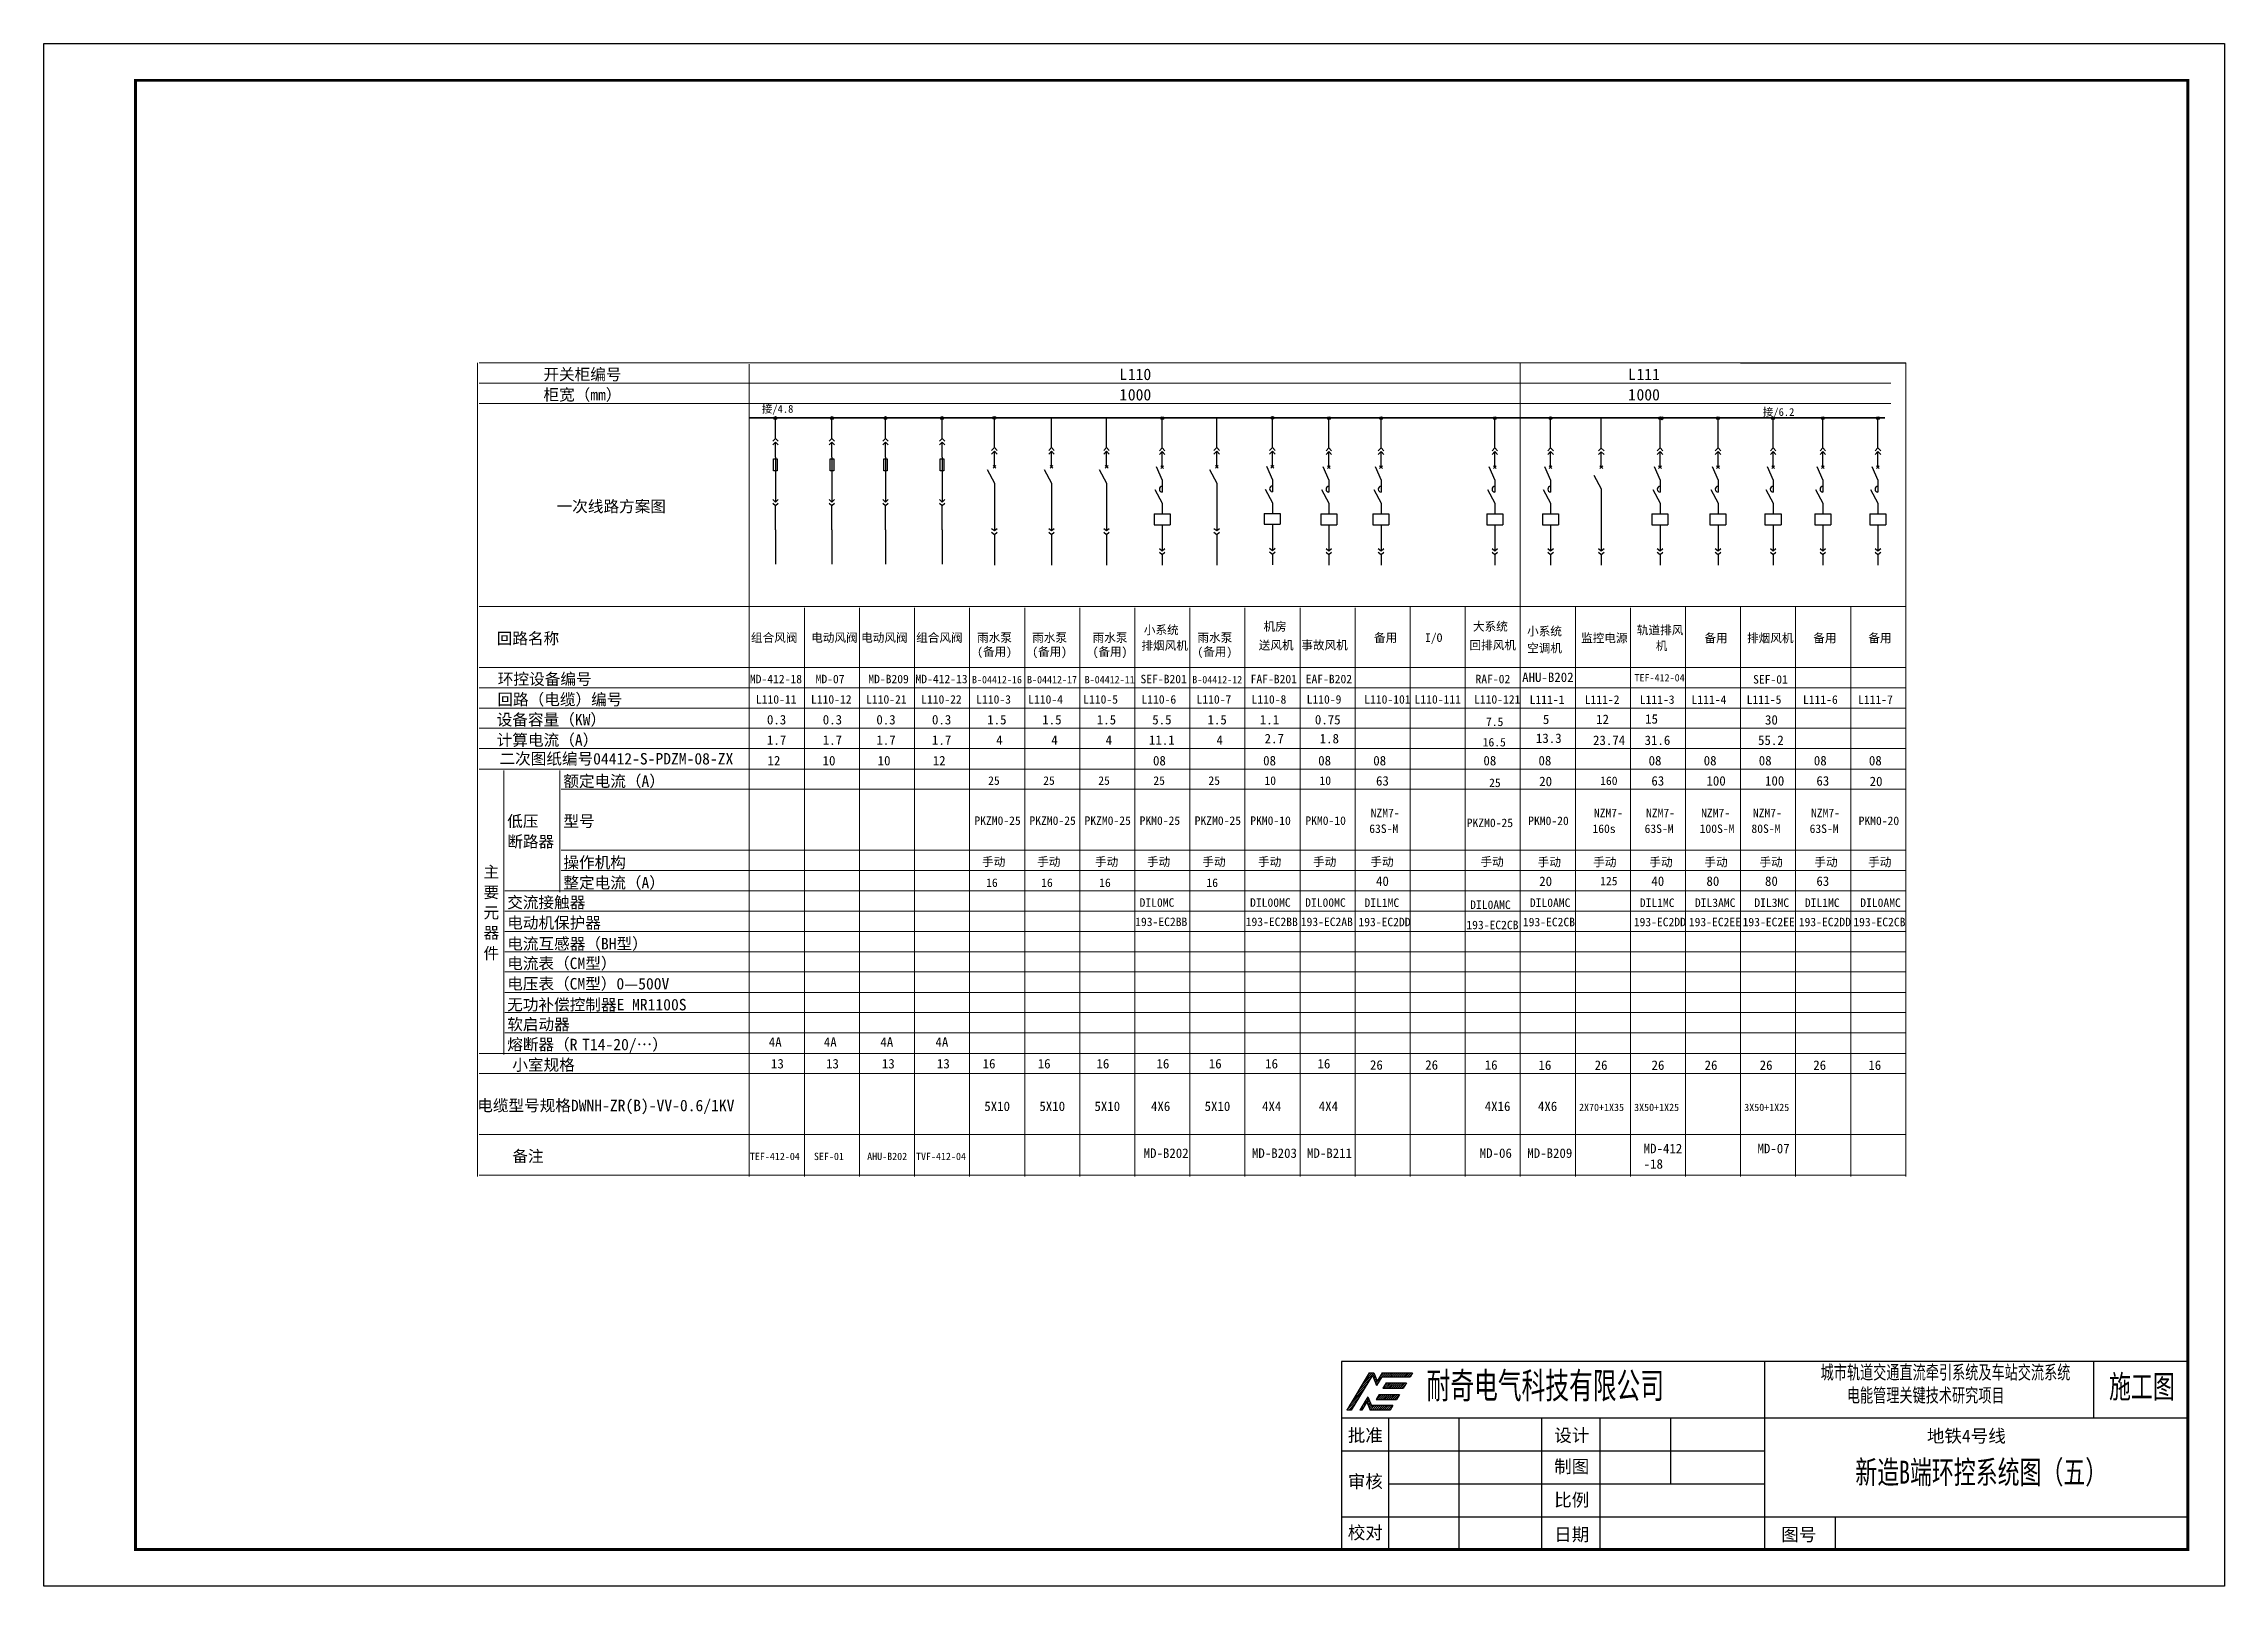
# Model space of a CAD drawing. Extents: x 816817 to 1082354, y -245723 to -224121.
# Drawn here: x 1070474 to 1082354, y -245723 to -237323 of the extents above; entities outside this region: 3.
import ezdxf
from ezdxf.enums import TextEntityAlignment as Align

# ---------------------------------------------------------------- set-up
doc = ezdxf.new("R2010")
doc.units = 0
doc.header["$LTSCALE"] = 100
doc.header["$MEASUREMENT"] = 0
doc.linetypes.add('AUSGEZOGEN', pattern=[0])
doc.linetypes.add('CONTINOUS', pattern=[2.5, 1.25, 0.25, 0.25, 0.25, 0.25, 0.25])
doc.layers.get('0').update_dxf_attribs({"color": 252, "linetype": 'CONTINUOUS'})
for name, color, linetype in [('SINGLELINE', 7, 'CONTINUOUS'), ('图框', 4, 'CONTINUOUS'), ('文字', 7, 'CONTINUOUS'), ('标注 @ 100', 7, 'CONTINUOUS')]:
    doc.layers.add(name, color=color, linetype=linetype)
doc.styles.add('CZ', font='romans.shx', dxfattribs={"width": 0.7, "bigfont": 'hztxt.shx'})
doc.styles.add('HT', font='simhei.ttf')
doc.styles.get("Standard").update_dxf_attribs({"font": 'COMPLEX', "width": 0.666667, "bigfont": 'DXT'})
doc.styles.add('WEN', font='', dxfattribs={"width": 0.7})
doc.styles.add('WMF-宋体1', font='')
doc.styles.get('WEN').set_extended_font_data('SimSun')
doc.styles.get('WMF-宋体1').set_extended_font_data('SimSun')
pattern_1 = [(45, (965297.757, -248823.082), (-26.60573, 26.60573), [])]

# ---------------------------------------------------------------- blocks, each defined once
blk = doc.blocks.new('图框')
at = {"layer": '图框'}
h = blk.add_hatch(dxfattribs=at)
h.set_pattern_fill('ANSI31', color=5, scale=11.850767)
h.set_pattern_definition(pattern_1)
h.paths.add_polyline_path([(1013864, -235026), (1013937, -234905), (1013353, -234905), (1013257, -234665), (1013039, -235026), (1013091, -235026), (1013227, -234800), (1013318, -235026)], flags=17)
h.paths.add_polyline_path([(1012684, -235026), (1012807, -235026), (1013380, -234075), (1013493, -234358), (1013636, -234122), (1014409, -234122), (1014474, -234014), (1013649, -234014), (1013511, -234242), (1013420, -234014), (1013294, -234014)])
h = blk.add_hatch(dxfattribs=at)
h.set_pattern_fill('ANSI31', color=256, scale=11.850767)
h.set_pattern_definition(pattern_1)
h.paths.add_polyline_path([(1014312, -234282), (1013758, -234282), (1013666, -234434), (1014220, -234434)])
h.paths.add_polyline_path([(1014121, -234599), (1013567, -234599), (1013483, -234738), (1014037, -234738)])
h = blk.add_hatch(dxfattribs=at)
h.set_pattern_fill('ANSI31', color=3, scale=11.850767)
h.set_pattern_definition(pattern_1)
h.paths.add_polyline_path([(1013758, -234282), (1013666, -234434), (1014220, -234434), (1014312, -234282)])
h.paths.add_polyline_path([(1013567, -234599), (1013483, -234738), (1014037, -234738), (1014121, -234599)])
for p, q in [((1012536, -233704), (1012536, -238826)), ((1013294, -234014), (1012684, -235026)), ((1013294, -234014), (1013417, -234014)), ((1013420, -234014), (1013511, -234242)), ((1013649, -234014), (1013511, -234242)), ((1013649, -234014), (1014474, -234014)), ((1014474, -234014), (1014409, -234122)), ((1024062, -233704), (1024062, -238826)), ((1033026, -233704), (1033026, -235240)), ((1035587, -238826), (1035587, -233704)), ((1013380, -234075), (1012807, -235026)), ((1013380, -234075), (1013493, -234358)), ((1013567, -234599), (1013483, -234738)), ((1013636, -234122), (1013493, -234358)), ((1013567, -234599), (1014121, -234599)), ((1013636, -234122), (1014409, -234122)), ((1013758, -234282), (1013666, -234434)), ((1013666, -234434), (1014220, -234434)), ((1013758, -234282), (1014312, -234282)), ((1014121, -234599), (1014037, -234738)), ((1014312, -234282), (1014220, -234434)), ((1012807, -235026), (1012684, -235026)), ((1013257, -234665), (1013039, -235026)), ((1013091, -235026), (1013039, -235026)), ((1013227, -234800), (1013091, -235026)), ((1013227, -234800), (1013318, -235026)), ((1013257, -234665), (1013353, -234905)), ((1013864, -235026), (1013318, -235026)), ((1013937, -234905), (1013353, -234905)), ((1013483, -234738), (1014037, -234738)), ((1013937, -234905), (1013864, -235026)), ((1012536, -235240), (1024062, -235240)), ((1013817, -235240), (1013817, -238826)), ((1015737, -235240), (1015737, -238826)), ((1017985, -235240), (1017985, -237033)), ((1019579, -235240), (1019579, -238826)), ((1021500, -235240), (1021500, -237033)), ((1024062, -235240), (1035587, -235240)), ((1012536, -236137), (1024062, -236137)), ((1013817, -237033), (1024062, -237033)), ((1024062, -237033), (1024062, -237033)), ((1012536, -237930), (1024062, -237930)), ((1024062, -237930), (1035587, -237930)), ((1025982, -237930), (1025982, -238826)), ((1012536, -238826), (1035587, -238826))]:
    blk.add_line(p, q, dxfattribs=at)
at = {"layer": '图框', "lineweight": 30}
for p, q in [((1035587, -233704), (1012536, -233704)), ((1012536, -233704), (1012536, -238826))]:
    blk.add_line(p, q, dxfattribs=at)
at = {"layer": '图框', "linetype": 'CONTINOUS'}
for p, q in [((1017985, -237033), (1017985, -238826)), ((1021500, -238826), (1021500, -238826))]:
    blk.add_line(p, q, dxfattribs=at)
at = {"layer": '图框', "color": 0, "ltscale": 0.2, "style": 'HT'}
for s, p in [('批准', (1012711, -235889)), ('设计', (1018334, -235889)), ('地铁4号线', (1028485, -235907)), ('制图', (1018334, -236736)), ('审核', (1012711, -237145)), ('比例', (1018334, -237647)), ('校对', (1012711, -238539)), ('日期', (1018334, -238589)), ('图号', (1024520, -238589))]:
    blk.add_text(s, height=350, dxfattribs=at).set_placement(p)
at = {"layer": '图框', "color": 0, "insert": (1014858, -234002), "char_height": 711.05, "attachment_point": 1}
blk.add_mtext_dynamic_manual_height_columns('{\\fSimSun|b0|i0|c134|p2;耐奇电气科技有限公司}', width=8427.24, gutter_width=12.5, heights=[0], dxfattribs=at)
blk = doc.blocks.new('X2')
at = {"layer": 'SINGLELINE'}
for p, q in [((150.76, 253.71), (151.5, 254.45)), ((150.76, 252.72), (151.5, 253.46)), ((152.24, 253.71), (151.5, 254.45)), ((152.24, 252.72), (151.5, 253.46)), ((150.76, 237.79), (151.5, 237.15)), ((151.5, 237.15), (152.24, 237.79)), ((150.76, 236.8), (151.5, 236.16)), ((151.5, 236.16), (152.24, 236.8)), ((151.5, 229.61), (151.5, 236.3)), ((151.5, 229.61), (151.5, 220.26))]:
    blk.add_line(p, q, dxfattribs=at)
at = {"layer": 'SINGLELINE', "color": 7}
for points in [[(151.5, 254.45), (151.5, 260)], [(151.5, 250.1), (151.5, 253.46)], [(151.5, 249.4), (151.5, 253.46)], [(151.5, 249.4), (151.5, 237.15)]]:
    blk.add_lwpolyline(points, dxfattribs=at)
at = {"layer": 'SINGLELINE'}
blk.add_lwpolyline([(151.01, 248.92), (151.99, 248.92), (151.99, 245.63), (151.01, 245.63)], close=True, dxfattribs=at)
at = {"layer": 'SINGLELINE', "color": 7, "linetype": 'AUSGEZOGEN'}
for radius in [0.396, 0.198]:
    blk.add_circle((151.5, 260), radius, dxfattribs=at)
blk = doc.blocks.new('1231')
at = {"layer": 'SINGLELINE', "linetype": 'Continuous'}
for p, q in [((135.36, 251.06), (136.11, 251.81)), ((135.36, 250.06), (136.11, 250.81)), ((136.86, 251.06), (136.11, 251.81)), ((136.86, 250.06), (136.11, 250.81)), ((133.9, 233.84), (138.26, 233.84)), ((136.11, 236.74), (136.11, 233.84)), ((133.9, 230.93), (138.26, 230.93)), ((135.36, 224.47), (136.11, 223.82)), ((135.36, 223.47), (136.11, 222.82)), ((136.11, 223.82), (136.86, 224.47)), ((136.11, 222.82), (136.86, 223.47)), ((136.11, 222.82), (136.11, 222.78)), ((136.11, 222.82), (136.11, 219.92))]:
    blk.add_line(p, q, dxfattribs=at)
for points in [[(136.11, 251.81), (136.11, 259.92)], [(136.11, 246.71), (136.11, 250.81)], [(136.11, 247.42), (136.11, 250.81)], [(134.48, 246.79), (136.11, 243.04)], [(136.48, 246.94), (135.73, 246.19)], [(135.73, 246.94), (136.48, 246.19)], [(134.11, 240.49), (136.11, 236.74)], [(136.11, 243.04), (136.11, 239.8)], [(133.9, 233.84), (133.9, 230.93)], [(138.26, 233.84), (138.26, 230.93)], [(136.11, 230.93), (136.11, 223.82)]]:
    blk.add_lwpolyline(points, dxfattribs=at)
for radius in [0.4, 0.2]:
    blk.add_circle((136.11, 259.92), radius, dxfattribs=at)
blk.add_arc((136.11, 240.57), 0.768, 90, 270, dxfattribs=at)
blk.add_point((136.11, 259.92), dxfattribs=at)

msp = doc.modelspace()

# ---------------------------------------------------------------- linework, layer by layer
for p, q in [((1079718, -239061), (1080618, -239061)), ((1075638, -239538), (1075653, -239523)), ((1075638, -239558), (1075653, -239543)), ((1075668, -239538), (1075653, -239523)), ((1075668, -239558), (1075653, -239543)), ((1076249, -239538), (1076264, -239523)), ((1076249, -239558), (1076264, -239543)), ((1076279, -239538), (1076264, -239523)), ((1076279, -239558), (1076264, -239543)), ((1076849, -239538), (1076864, -239523)), ((1076849, -239558), (1076864, -239543)), ((1076879, -239538), (1076864, -239523)), ((1076879, -239558), (1076864, -239543)), ((1075653, -239717), (1075653, -239833)), ((1076264, -239717), (1076264, -239833)), ((1076864, -239717), (1076864, -239833)), ((1075638, -239963), (1075653, -239975)), ((1075653, -239975), (1075668, -239963)), ((1076249, -239963), (1076264, -239975)), ((1076264, -239975), (1076279, -239963)), ((1076849, -239963), (1076864, -239975)), ((1076864, -239975), (1076879, -239963)), ((1075638, -239983), (1075653, -239995)), ((1075653, -239995), (1075668, -239983)), ((1075653, -239995), (1075653, -240162)), ((1075653, -239995), (1075653, -239996)), ((1076249, -239983), (1076264, -239995)), ((1076264, -239995), (1076279, -239983)), ((1076264, -239995), (1076264, -240162)), ((1076264, -239995), (1076264, -239996)), ((1076849, -239983), (1076864, -239995)), ((1076864, -239995), (1076879, -239983)), ((1076864, -239995), (1076864, -240162)), ((1076864, -239995), (1076864, -239996))]:
    msp.add_line(p, q)
at = {"color": 1}
for p, q in [((1075949, -239538), (1075964, -239523)), ((1075949, -239558), (1075964, -239543)), ((1075979, -239538), (1075964, -239523)), ((1075979, -239558), (1075964, -239543)), ((1075964, -239717), (1075964, -239833)), ((1075949, -239963), (1075964, -239975)), ((1075964, -239975), (1075979, -239963)), ((1075949, -239983), (1075964, -239995)), ((1075964, -239995), (1075979, -239983)), ((1075964, -239995), (1075964, -240162)), ((1075964, -239995), (1075964, -239996))]:
    msp.add_line(p, q, dxfattribs=at)
at = {"color": 7, "lineweight": 0}
for points in [[(1072838, -239061), (1072838, -243491)], [(1072846, -239061), (1079718, -239061)], [(1074318, -239068), (1074318, -243491)], [(1080618, -239061), (1080618, -243491)], [(1072846, -239172), (1080536, -239172)], [(1072846, -239282), (1080536, -239282)], [(1072846, -240388), (1080618, -240388)], [(1074618, -240395), (1074618, -243491)], [(1074918, -240395), (1074918, -243491)], [(1075218, -240395), (1075218, -243491)], [(1075518, -240395), (1075518, -243491)], [(1075818, -240395), (1075818, -243491)], [(1076118, -240395), (1076118, -243491)], [(1076418, -240395), (1076418, -243491)], [(1076718, -240395), (1076718, -243491)], [(1077018, -240395), (1077018, -243491)], [(1077318, -240395), (1077318, -243491)], [(1077618, -240395), (1077618, -243491)], [(1078818, -240388), (1078818, -243491)], [(1079118, -240395), (1079118, -243491)], [(1079418, -240388), (1079418, -243491)], [(1079718, -240388), (1079718, -243491)], [(1080018, -240388), (1080018, -243491)], [(1080318, -240388), (1080318, -243491)], [(1072846, -240720), (1080618, -240720)], [(1072846, -240830), (1080618, -240830)], [(1072846, -240941), (1080618, -240941)], [(1072846, -241051), (1080618, -241051)], [(1072846, -241162), (1080618, -241162)], [(1072846, -241273), (1080618, -241273)], [(1072980, -241280), (1072980, -242828)], [(1073286, -241280), (1073286, -241943)], [(1073293, -241383), (1080618, -241383)], [(1073293, -241715), (1080618, -241715)], [(1073293, -241825), (1080618, -241825)], [(1072987, -241936), (1080618, -241936)], [(1072987, -242047), (1080618, -242047)], [(1072987, -242157), (1080618, -242157)], [(1072987, -242268), (1080618, -242268)], [(1072987, -242378), (1080618, -242378)], [(1072987, -242489), (1080618, -242489)], [(1072987, -242599), (1080618, -242599)], [(1072846, -242821), (1080618, -242821)], [(1072987, -242710), (1080618, -242710)], [(1072846, -242931), (1080618, -242931)], [(1072846, -243263), (1080618, -243263)], [(1072846, -243484), (1080618, -243484)]]:
    msp.add_lwpolyline(points, dxfattribs=at)
at = {"color": 1, "lineweight": 0}
for points in [[(1074318, -239068), (1074318, -243491)], [(1078518, -239061), (1078518, -243491)]]:
    msp.add_lwpolyline(points, dxfattribs=at)
for points in [[(1075653, -239523), (1075653, -239361)], [(1076264, -239523), (1076264, -239361)], [(1076864, -239523), (1076864, -239361)], [(1075653, -239611), (1075653, -239543)], [(1075653, -239625), (1075653, -239543)], [(1076264, -239611), (1076264, -239543)], [(1076264, -239625), (1076264, -239543)], [(1076864, -239625), (1076864, -239543)], [(1076864, -239611), (1076864, -239543)], [(1075613, -239642), (1075653, -239717)], [(1075646, -239620), (1075661, -239635)], [(1075661, -239620), (1075646, -239635)], [(1076224, -239642), (1076264, -239717)], [(1076272, -239620), (1076257, -239635)], [(1076257, -239620), (1076272, -239635)], [(1076824, -239642), (1076864, -239717)], [(1076857, -239620), (1076872, -239635)], [(1076872, -239620), (1076857, -239635)], [(1075653, -239833), (1075653, -239975)], [(1076264, -239833), (1076264, -239975)], [(1076864, -239833), (1076864, -239975)]]:
    msp.add_lwpolyline(points)
at = {"color": 1}
for points in [[(1075964, -239523), (1075964, -239361)], [(1075964, -239611), (1075964, -239543)], [(1075964, -239625), (1075964, -239543)], [(1075924, -239642), (1075964, -239717)], [(1075972, -239620), (1075957, -239635)], [(1075957, -239620), (1075972, -239635)], [(1075964, -239833), (1075964, -239975)]]:
    msp.add_lwpolyline(points, dxfattribs=at)
at = {"lineweight": 0}
for points in [[(1077918, -240388), (1077918, -243491)], [(1078218, -240388), (1078218, -243491)]]:
    msp.add_lwpolyline(points, dxfattribs=at)
for radius in [8, 4]:
    msp.add_circle((1075653, -239361), radius)
msp.add_point((1075653, -239361))
at = {"layer": 'SINGLELINE', "linetype": 'Continuous'}
for p, q in [((1078944, -239540), (1078959, -239525)), ((1078944, -239560), (1078959, -239545)), ((1078974, -239540), (1078959, -239525)), ((1078974, -239560), (1078959, -239545)), ((1078959, -239747), (1078959, -239942)), ((1078944, -240072), (1078959, -240085)), ((1078944, -240092), (1078959, -240105)), ((1078959, -240085), (1078974, -240072)), ((1078959, -240105), (1078974, -240092)), ((1078959, -240105), (1078959, -240163)), ((1078959, -240105), (1078959, -240106))]:
    msp.add_line(p, q, dxfattribs=at)
at = {"layer": 'SINGLELINE', "const_width": 10}
for points in [[(1074320, -239361), (1074470, -239361)], [(1074470, -239361), (1074620, -239361)], [(1074620, -239361), (1074770, -239361)], [(1074770, -239361), (1074920, -239361)], [(1074920, -239361), (1075070, -239361)], [(1075070, -239361), (1075220, -239361)], [(1075220, -239361), (1075370, -239361)], [(1075370, -239361), (1075520, -239361)], [(1075520, -239361), (1075670, -239361)], [(1075670, -239361), (1075820, -239361)], [(1075820, -239361), (1075970, -239361)], [(1075970, -239361), (1076120, -239361)], [(1076120, -239361), (1076270, -239361)], [(1076270, -239361), (1076420, -239361)], [(1076420, -239361), (1076570, -239361)], [(1076570, -239361), (1076720, -239361)], [(1076720, -239361), (1076870, -239361)], [(1076870, -239361), (1077020, -239361)], [(1077020, -239361), (1077170, -239361)], [(1077170, -239361), (1077320, -239361)], [(1077320, -239361), (1077470, -239361)], [(1077470, -239361), (1077620, -239361)], [(1077620, -239361), (1077770, -239361)], [(1077770, -239361), (1077920, -239361)], [(1077920, -239361), (1078070, -239361)], [(1078070, -239361), (1078220, -239361)], [(1078220, -239361), (1078370, -239361)], [(1078370, -239361), (1078520, -239361)], [(1078520, -239361), (1078670, -239361)], [(1078670, -239361), (1078820, -239361)], [(1078820, -239361), (1078970, -239361)], [(1078970, -239361), (1079120, -239361)], [(1079120, -239361), (1079270, -239361)], [(1079270, -239361), (1080504, -239361)]]:
    msp.add_lwpolyline(points, dxfattribs=at)
at = {"layer": 'SINGLELINE', "linetype": 'Continuous'}
for points in [[(1078959, -239525), (1078959, -239363)], [(1078959, -239613), (1078959, -239545)], [(1078959, -239627), (1078959, -239545)], [(1078919, -239672), (1078959, -239747)], [(1078967, -239622), (1078952, -239637)], [(1078952, -239622), (1078967, -239637)], [(1078959, -239942), (1078959, -240085)]]:
    msp.add_lwpolyline(points, dxfattribs=at)
for radius in [8, 4]:
    msp.add_circle((1079289, -239363), radius, dxfattribs=at)
msp.add_point((1079289, -239363), dxfattribs=at)
at = {"layer": '图框'}
msp.add_lwpolyline([(1070474, -237323), (1082354, -237323), (1082354, -245723), (1070474, -245723)], close=True, dxfattribs=at)
at = {"layer": '图框', "const_width": 16}
msp.add_lwpolyline([(1070974, -237523), (1082154, -237523), (1082154, -245523), (1070974, -245523)], close=True, dxfattribs=at)

# ---------------------------------------------------------------- block references
at = {"xscale": 20, "yscale": 20, "zscale": 20}
for p in [(1073845, -244561), (1074445, -244559), (1074753, -244561), (1075037, -244561), (1075657, -244561), (1075961, -244561), (1076557, -244561), (1076873, -244561), (1077173, -244561), (1077444, -244561), (1077744, -244561)]:
    msp.add_blockref('1231', p, dxfattribs=at)
at = {"layer": 'SINGLELINE', "xscale": 20, "yscale": 20, "zscale": 20}
for p in [(1071430, -244562), (1071738, -244562), (1072030, -244562), (1072338, -244562)]:
    msp.add_blockref('X2', p, dxfattribs=at)
at = {"layer": '图框', "color": 0, "linetype": 'CONTINOUS', "xscale": 0.1999999999534339, "yscale": 0.1999999999970896, "zscale": 0.2}
msp.add_blockref('图框', (875036, -197758), dxfattribs=at)

# ---------------------------------------------------------------- texts
at = {"style": 'CZ', "width": 0.7}
for s, p in [('结构', (817259, -224664)), ('统', (817963, -225734)), ('结构', (817259, -233164))]:
    msp.add_text(s, height=400, rotation=90, dxfattribs=at).set_placement(p)
at = {"color": 7, "lineweight": 0, "style": 'WMF-宋体1'}
for s, height, p in [('        开关柜编号', 62.36, (1072857, -239155)), ('L', 62.4, (1076334, -239155)), ('110', 62.4, (1076380, -239155)), ('L', 62.4, (1079105, -239155)), ('111', 62.4, (1079151, -239155)), ('        柜宽（mm）', 62.36, (1072857, -239266)), ('1', 62.4, (1076334, -239266)), ('000', 62.4, (1076380, -239266)), ('1', 62.4, (1079105, -239266)), ('000', 62.4, (1079151, -239266)), ('接/4.8', 42.1, (1074386, -239333)), ('接/6.2', 42.1, (1079839, -239350)), ('一次线路方案图', 62.4, (1073268, -239874)), ('  回路名称', 62.4, (1072857, -240593)), ('组合风阀', 46.4, (1074327, -240581)), ('电动风阀', 46.4, (1074655, -240581)), ('电动风阀', 46.4, (1074927, -240581)), ('组合风阀', 46.4, (1075227, -240581)), ('雨水泵', 46.4, (1075559, -240581)), ('雨水泵', 46.4, (1075859, -240581)), ('雨水泵', 46.4, (1076188, -240581)), ('小系统', 46.4, (1076467, -240539)), ('雨水泵', 46.4, (1076759, -240581)), ('送风机', 46.4, (1077093, -240622)), ('机房', 46.4, (1077119, -240520)), ('事故风机', 46.4, (1077325, -240622)), ('备用', 46.4, (1077721, -240581)), ('I/O', 46.4, (1077999, -240581)), ('回排风机', 46.4, (1078241, -240622)), ('大系统', 46.4, (1078260, -240520)), ('监控电源', 46.4, (1078849, -240583)), ('轨道排风', 46.4, (1079153, -240540)), ('备用', 46.4, (1079521, -240583)), ('排烟风机', 46.4, (1079753, -240583)), ('备用', 46.4, (1080114, -240583)), ('备用', 46.4, (1080414, -240583)), ('(备用)', 46.4, (1075559, -240657)), ('(备用)', 46.4, (1075859, -240657)), ('(备用)', 46.4, (1076188, -240657)), ('排烟风机', 46.4, (1076454, -240624)), ('(备用)', 46.4, (1076759, -240657)), ('机', 46.4, (1079256, -240625)), ('环控设备编号', 62.4, (1072948, -240814)), ('MD-412-18', 46.4, (1074321, -240806)), ('MD-07', 46.4, (1074679, -240806)), ('MD-B209', 46.4, (1074966, -240806)), ('MD-412-13', 46.4, (1075223, -240806)), ('B-04412-16', 40, (1075531, -240806)), ('B-04412-17', 40, (1075831, -240806)), ('B-04412-11', 40, (1076145, -240806)), ('SEF-B201', 46.4, (1076449, -240806)), ('B-04412-12', 40, (1076731, -240806)), ('FAF-B201', 46.4, (1077049, -240806)), ('EAF-B202', 46.4, (1077349, -240806)), ('RAF-02', 46.4, (1078274, -240806)), ('AHU-B202', 51.5, (1078528, -240799)), ('TEF-412-04', 40.2, (1079140, -240796)), ('SEF-01', 46.4, (1079786, -240808)), (' 回路（电缆）编号', 62.4, (1072903, -240925)), ('L110-11', 46.4, (1074354, -240917)), ('L110-12', 46.4, (1074654, -240917)), ('L110-21', 46.4, (1074954, -240917)), ('L110-22', 46.4, (1075254, -240917)), ('L110-3', 46.4, (1075554, -240917)), ('L110-4', 46.4, (1075837, -240917)), ('L110-5', 46.4, (1076137, -240917)), ('L110-6', 46.4, (1076454, -240917)), ('L110-7', 46.4, (1076754, -240917)), ('L110-8', 46.4, (1077054, -240917)), ('L110-9', 46.4, (1077354, -240917)), ('L110-101', 46.4, (1077668, -240917)), ('L110-111', 46.4, (1077942, -240917)), ('L110-121', 46.4, (1078266, -240917)), ('L111-1', 46.4, (1078569, -240918)), ('L111-2', 46.4, (1078869, -240918)), ('L111-3', 46.4, (1079169, -240918)), ('L111-4', 46.4, (1079451, -240918)), ('L111-5', 46.4, (1079751, -240918)), ('L111-6', 46.4, (1080058, -240918)), ('L111-7', 46.4, (1080358, -240918)), ('  设备容量（KW）', 62.4, (1072857, -241035)), ('0.3', 51.5, (1074414, -241030)), ('0.3', 51.5, (1074718, -241030)), ('0.3', 51.5, (1075010, -241030)), ('0.3', 51.5, (1075313, -241030)), ('1.5', 51.5, (1075614, -241030)), ('1.5', 51.5, (1075914, -241030)), ('1.5', 51.5, (1076211, -241030)), ('5.5', 51.5, (1076513, -241030)), ('1.5', 51.5, (1076814, -241030)), ('1.1', 51.5, (1077099, -241030)), ('0.75', 51.5, (1077399, -241030)), ('7.5', 46.4, (1078331, -241039)), ('5', 51.5, (1078641, -241028)), ('12', 51.5, (1078931, -241028)), ('15', 51.5, (1079198, -241026)), ('30', 51.5, (1079851, -241031)), ('  计算电流（A）', 62.4, (1072857, -241146)), ('1.7', 51.5, (1074414, -241141)), ('1.7', 51.5, (1074718, -241141)), ('1.7', 51.5, (1075010, -241141)), ('1.7', 51.5, (1075313, -241141)), ('4', 51.5, (1075663, -241141)), ('4', 51.5, (1075963, -241141)), ('4', 51.5, (1076259, -241141)), ('11.1', 51.5, (1076495, -241141)), ('4', 51.5, (1076863, -241141)), ('2.7', 51.5, (1077125, -241133)), ('1.8', 51.5, (1077425, -241133)), ('16.5', 46.4, (1078313, -241150)), ('13.3', 51.5, (1078603, -241131)), ('23.74', 51.5, (1078914, -241142)), ('31.6', 51.5, (1079195, -241142)), ('55.2', 51.5, (1079813, -241142)), ('  二次图纸编号04412-S-PDZM-08-ZX', 62.36, (1072872, -241248)), ('12', 51.5, (1074417, -241253)), ('10', 51.5, (1074717, -241253)), ('10', 51.5, (1075017, -241253)), ('12', 51.5, (1075317, -241253)), ('08', 51.5, (1076517, -241253)), ('08', 51.5, (1077117, -241253)), ('08', 51.5, (1077417, -241253)), ('08', 51.5, (1077717, -241253)), ('08', 51.5, (1078317, -241253)), ('08', 51.5, (1078617, -241253)), ('08', 51.5, (1079217, -241253)), ('08', 51.5, (1079517, -241253)), ('08', 51.5, (1079817, -241253)), ('08', 51.5, (1080117, -241253)), ('08', 51.5, (1080417, -241253)), ('额定电流（A）', 62.4, (1073305, -241370)), ('25', 46.4, (1075619, -241359)), ('25', 46.4, (1075919, -241359)), ('25', 46.4, (1076219, -241359)), ('25', 46.4, (1076519, -241359)), ('25', 46.4, (1076819, -241359)), ('10', 46.4, (1077124, -241359)), ('10', 46.4, (1077424, -241359)), ('63', 51.5, (1077732, -241363)), ('25', 46.4, (1078348, -241371)), ('20', 51.5, (1078621, -241366)), ('160', 46.4, (1078953, -241360)), ('63', 51.5, (1079232, -241363)), ('100', 51.5, (1079532, -241363)), ('100', 51.5, (1079851, -241363)), ('63', 51.5, (1080131, -241363)), ('20', 51.5, (1080421, -241366)), ('低压', 62.4, (1072999, -241588)), ('型号', 62.4, (1073305, -241588)), ('NZM7-', 46.4, (1077703, -241535)), ('NZM7-', 46.4, (1078919, -241535)), ('NZM7-', 46.4, (1079203, -241535)), ('NZM7-', 46.4, (1079503, -241535)), ('NZM7-', 46.4, (1079785, -241535)), ('NZM7-', 46.4, (1080102, -241535)), ('断路器', 62.4, (1072999, -241699)), ('PKZM0-25', 46.4, (1075544, -241577)), ('PKZM0-25', 46.4, (1075844, -241577)), ('PKZM0-25', 46.4, (1076144, -241577)), ('PKM0-25', 46.4, (1076444, -241577)), ('PKZM0-25', 46.4, (1076744, -241577)), ('PKM0-10', 46.4, (1077047, -241577)), ('PKM0-10', 46.4, (1077347, -241577)), ('63S-M', 46.4, (1077695, -241621)), ('PKZM0-25', 46.4, (1078226, -241589)), ('PKM0-20', 46.4, (1078561, -241578)), ('160s', 46.4, (1078911, -241621)), ('63S-M', 46.4, (1079195, -241621)), ('100S-M', 46.4, (1079495, -241621)), ('80S-M', 46.4, (1079777, -241621)), ('63S-M', 46.4, (1080094, -241621)), ('PKM0-20', 46.4, (1080361, -241578)), ('操作机构', 62.4, (1073305, -241813)), ('手动', 46.4, (1075586, -241801)), ('手动', 46.4, (1075886, -241801)), ('手动', 46.4, (1076201, -241801)), ('手动', 46.4, (1076484, -241801)), ('手动', 46.4, (1076786, -241801)), ('手动', 46.4, (1077089, -241801)), ('手动', 46.4, (1077389, -241801)), ('手动', 46.4, (1077701, -241801)), ('手动', 46.4, (1078301, -241801)), ('手动', 46.4, (1078613, -241803)), ('手动', 46.4, (1078915, -241803)), ('手动', 46.4, (1079221, -241803)), ('手动', 46.4, (1079521, -241803)), ('手动', 46.4, (1079821, -241803)), ('手动', 46.4, (1080120, -241803)), ('手动', 46.4, (1080413, -241803)), ('主', 62.4, (1072870, -241864)), ('整定电流（A）', 62.4, (1073305, -241923)), ('16', 46.4, (1075608, -241915)), ('16', 46.4, (1075908, -241915)), ('16', 46.4, (1076224, -241915)), ('16', 46.4, (1076808, -241915)), ('40', 51.5, (1077732, -241909)), ('20', 51.5, (1078621, -241910)), ('125', 46.4, (1078953, -241906)), ('40', 51.5, (1079232, -241909)), ('80', 51.5, (1079532, -241909)), ('80', 51.5, (1079851, -241909)), ('63', 51.5, (1080131, -241909)), ('要', 62.4, (1072870, -241975)), ('交流接触器', 62.4, (1072999, -242030)), ('DIL0MC', 46.4, (1076444, -242023)), ('DIL00MC', 46.4, (1077046, -242023)), ('DIL00MC', 46.4, (1077346, -242023)), ('DIL1MC', 46.4, (1077669, -242024)), ('DIL0AMC', 46.4, (1078245, -242035)), ('DIL0AMC', 46.4, (1078570, -242024)), ('DIL1MC', 46.4, (1079169, -242024)), ('DIL3AMC', 46.4, (1079469, -242024)), ('DIL3MC', 46.4, (1079793, -242024)), ('DIL1MC', 46.4, (1080068, -242024)), ('DIL0AMC', 46.4, (1080370, -242024)), ('元', 62.4, (1072870, -242086)), ('电动机保护器', 62.4, (1072999, -242141)), ('193-EC2BB', 46.4, (1076420, -242128)), ('193-EC2BB', 46.4, (1077022, -242128)), ('193-EC2AB', 46.4, (1077322, -242128)), ('193-EC2DD', 46.4, (1077636, -242129)), ('193-EC2CB', 46.4, (1078224, -242145)), ('193-EC2CB', 46.4, (1078532, -242129)), ('193-EC2DD', 46.4, (1079136, -242129)), ('193-EC2EE', 46.4, (1079436, -242129)), ('193-EC2EE', 46.4, (1079729, -242129)), ('193-EC2DD', 46.4, (1080035, -242129)), ('193-EC2CB', 46.4, (1080332, -242129)), ('器', 62.4, (1072870, -242196)), ('电流互感器（BH型）', 62.4, (1072999, -242255)), ('件', 62.4, (1072870, -242307)), ('电流表（CM型）', 62.4, (1072999, -242362)), ('电压表（CM型）0—500V', 62.36, (1072999, -242473)), ('无功补偿控制器E', 62.4, (1072999, -242587)), ('MR1100S', 62.4, (1073679, -242587)), ('软启动器', 62.4, (1072999, -242694)), ('熔断器（R', 62.4, (1072999, -242804)), ('T14-20/…）', 62.4, (1073407, -242804)), ('4A', 51.5, (1074424, -242785)), ('4A', 51.5, (1074724, -242785)), ('4A', 51.5, (1075032, -242785)), ('4A', 51.5, (1075332, -242785)), ('    小室规格', 62.4, (1072857, -242915)), ('13', 51.5, (1074436, -242903)), ('13', 51.5, (1074736, -242903)), ('13', 51.5, (1075040, -242903)), ('13', 51.5, (1075340, -242903)), ('16', 51.5, (1075589, -242903)), ('16', 51.5, (1075889, -242903)), ('16', 51.5, (1076209, -242903)), ('16', 51.5, (1076536, -242903)), ('16', 51.5, (1076821, -242903)), ('16', 51.5, (1077128, -242903)), ('16', 51.5, (1077413, -242903)), ('26', 51.5, (1077699, -242910)), ('26', 51.5, (1078000, -242910)), ('16', 51.5, (1078324, -242910)), ('16', 51.5, (1078617, -242911)), ('26', 51.5, (1078923, -242911)), ('26', 51.5, (1079233, -242911)), ('26', 51.5, (1079522, -242911)), ('26', 51.5, (1079822, -242911)), ('26', 51.5, (1080114, -242911)), ('16', 51.5, (1080414, -242911)), ('    电缆型号规格DWNH-ZR(B)-VV-0.6/1KV', 62.36, (1072666, -243136)), ('4X16', 51.5, (1078324, -243135)), ('2X70+1X35', 40, (1078838, -243135)), ('3X50+1X25', 40, (1079738, -243135)), ('    备注', 62.4, (1072857, -243412)), ('TEF-412-04', 40, (1074321, -243402)), ('SEF-01', 40, (1074670, -243402)), ('AHU-B202', 40, (1074960, -243402)), ('TVF-412-04', 40, (1075226, -243402)), ('MD-B202', 51.5, (1076466, -243390)), ('MD-B203', 51.5, (1077056, -243390)), ('MD-B211', 51.5, (1077356, -243390)), ('MD-06', 51.5, (1078297, -243390)), ('MD-B209', 51.5, (1078556, -243390)), ('MD-412', 51.5, (1079190, -243365)), ('-18', 51.5, (1079190, -243449)), ('MD-07', 51.5, (1079810, -243365))]:
    msp.add_text(s, height=height, dxfattribs=at).set_placement(p)
at = {"color": 1, "lineweight": 0, "style": 'WMF-宋体1'}
for s, height, p in [('小系统', 46.4, (1078555, -240546)), ('空调机', 46.4, (1078555, -240638)), ('5X10', 51.5, (1075598, -243135)), ('5X10', 51.5, (1075898, -243135)), ('5X10', 51.5, (1076198, -243135)), ('4X6', 51.5, (1076506, -243135)), ('5X10', 51.5, (1076798, -243135)), ('4X4', 51.5, (1077111, -243135)), ('4X4', 51.5, (1077420, -243135)), ('4X6', 51.5, (1078614, -243135)), ('3X50+1X25', 40, (1079138, -243135))]:
    msp.add_text(s, height=height, dxfattribs=at).set_placement(p)
at = {"layer": '文字', "color": 7, "ltscale": 0.2, "style": 'WEN', "width": 0.7}
for s, p in [('施工图', (1081904, -244698)), ('新造B端环控系统图（五）', (1081029, -245164))]:
    msp.add_text(s, height=125, dxfattribs=at).set_placement(p, align=Align.CENTER)
at = {"layer": '标注 @ 100', "linetype": 'CONTINOUS', "insert": (1080154, -244520), "char_height": 75, "attachment_point": 1, "style": 'WEN'}
msp.add_mtext_dynamic_manual_height_columns('城市轨道交通直流牵引系统及车站交流系统\\P    电能管理关键技术研究项目', width=3585.75, gutter_width=25, heights=[0], dxfattribs=at)

doc.saveas('drawing.dxf')
